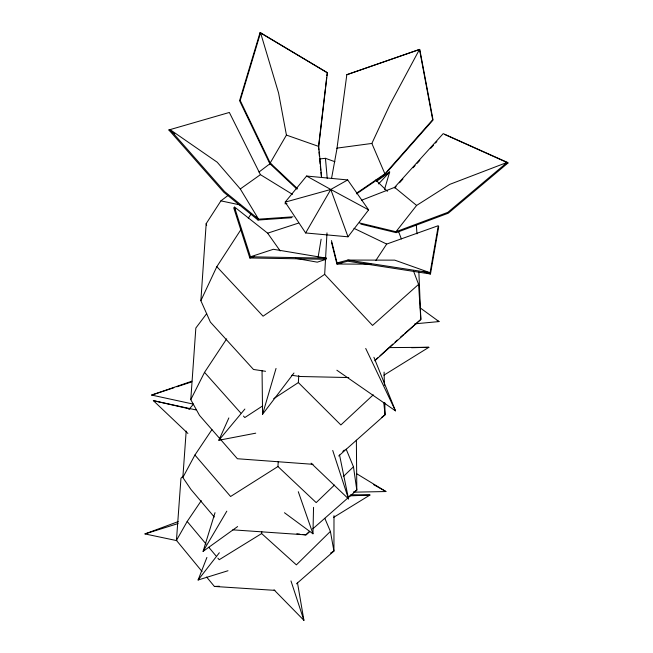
<?xml version="1.0" encoding="UTF-8"?>
<svg xmlns="http://www.w3.org/2000/svg" width="653" height="653" viewBox="0 0 653 653"><rect width="100%" height="100%" fill="white"/><g stroke="black" fill="none" stroke-linecap="round" stroke-linejoin="round"><path stroke-width="0.98" d="M333.993 515.658L333.936 551.099L296.438 583.855M284.463 512.736L312.958 533.779L313.546 507.34M413.561 271.126L418.589 284.382L372.528 325.431L324.68 274.35L326.99 232.892M373.263 394.82L340.874 424.956L298.356 382.576L298.772 375.532M334.458 485.048L316.183 502.606L277.941 466.536L278.251 461.475M324.827 518.343L330.402 531.403L296.38 564.869L261.641 533.558L261.763 531.558M265.567 371.296L253.47 369.459L210.372 322.092L200.863 300.69L206.185 223.644L220.91 200.863L228.199 195.345M219.449 438.212L199.524 415.406L190.782 399.628L195.843 328.026L206.691 313.62M202.071 571.53L176.449 540.39L180.963 478.241L183.069 476.143M214.29 517.021L190.913 489.415L182.848 477.498L186.187 431.07M325.341 88.792L318.501 146.901L318.786 149.929M325.578 86.784L326.639 77.764M326.875 75.764L327.226 72.761L260.033 32.65L239.578 100.725L269.746 163.536L297.025 189.207M321.586 176.596L318.713 146.427L327.398 72.687L260.547 32.74L240.206 100.505L270.203 162.981L297.344 188.546M336.956 148.582L346.833 74.679L419.487 49.416L432.686 119.728L384.903 173.837L356.571 193.166M318.125 257.16L321.129 239.218M331.471 240.582L337.046 262.914L347.82 260.074L430.09 272.725L438.294 225.685L386.698 244.067L375.753 260.612M331.561 242.508L336.915 264.024L347.747 261.2L430.474 273.991L438.718 226.591M331.634 177.959L337.079 148.109L371.859 143.44L390.127 104.211L419.487 49.416M293.964 373.018L262.579 414.263L276.039 368.439M384.511 189.443L389.702 171.951L376.479 181.371M237.627 526.555L203.091 551.385L215.017 512.678M227.995 570.738L198.104 580.003L206.903 557.442M255.731 433.176L218.853 440.253L228.852 417.936M200.863 300.69L216.82 266.677L241.104 229.309M190.782 399.628L204.528 372.373L226.705 338.825M182.848 477.498L194.912 455.043L211.947 429.617M176.449 540.39L187.191 521.469L201.304 500.631M305.645 232.966L330.785 189.46L347.69 179.942L368.61 209.874L348.008 236.81L305.645 232.966L285.173 202.128L306.592 176.041L347.69 179.942M270.203 162.981L286.43 135.089L278.57 92.979L260.547 32.74M203.091 551.385L226.811 511.16M248.279 218.265L251.046 214.021M198.104 580.003L219.335 552.756M359.379 222.91L395.963 231.742L416.606 205.442L449.729 184.375L507.275 162.344L443.216 133.62L394.608 187.37L361.574 200.226M360.856 224.11L396.134 232.656L397.391 231.056M218.853 440.253L244.875 409.056M188.937 409.382L193.5 404.15L151.635 395.065L191.941 381.172M394.771 188.048L396.126 186.546M399.522 182.791L402.917 179.036M413.096 167.78L415.137 165.527M417.169 163.283L419.887 160.279M430.743 148.272L433.461 145.268M435.502 143.015L436.857 141.513M378.601 183.917L389.702 171.951M309.571 531.354L305.93 534.889L232.811 529.844M343.233 476.625L353.469 466.797L346.163 449.158M342.833 451.452L344.319 450.056M375.483 359.901L377.736 357.844M379.997 355.795L392.788 344.147M395.049 342.09L397.31 340.033M374.789 360.783L420.842 319.448L418.867 272.081M338.662 455.998L385.066 414.802L384.788 402.607M309.726 531.55L305.93 534.889L302.91 534.521M312.763 528.873L356.816 490.117L356.367 440.212M400.322 337.315L403.366 334.671M404.884 333.348L420.842 319.448L418.589 284.382M507.275 162.344L447.819 212.364L395.963 231.742M444.562 134.428L508.034 162.94L448.285 213.196L396.134 232.656M381.834 417.267L385.066 414.802L383.793 402.713M258.996 172.025L268.726 164.662L271.762 164.319M292.985 216.82L258.572 219.171L224.575 191.549L169.935 129.523L217.212 162.222L240.296 188.954L260.425 174.661L292.462 194.365M356.546 193.859L385.009 174.449L433.053 120.038L419.773 49.408L346.767 74.76M324.68 274.35L263.061 316.183L216.82 266.677M353.436 492.37L356.816 490.117L353.469 466.797M262.653 405.897L244.81 417.553L243.463 416.051M273.705 398.681L298.356 382.576M277.941 466.536L230.591 496.5L194.912 455.043M383.874 375.206L428.882 347.29L389.351 347.6M261.641 533.558L219.204 559.719L217.898 558.16M333.699 517.323L369.973 495.023L350.677 494.688M330.622 553.026L333.936 551.099L330.402 531.403M504.247 164.385L508.034 162.94M176.832 540.635L144.966 533.925L178.22 521.6M235.284 208.96L233.684 207.703L249.821 257.976L254.629 256.384M323.684 259.029L326.32 258.155L273.37 249.283L250.466 256.792L234.386 206.887L267.64 233.178L280.194 250.94M151.635 395.065L173.886 387.76M176.792 386.805L191.305 382.038M267.64 233.178L298.348 223.155M144.966 533.925L178.049 523.567M291.613 217.71L258.041 220.037L223.832 192.276L168.89 129.947L229.35 112.463L260.425 174.661M285.173 202.128L330.785 189.46L368.61 209.874M284.928 203.793L286.928 203.507M319.366 158.989L325.447 158.312L334.899 161.715M414.769 323.839L439.028 321.578L420.181 307.881M349.624 495.864L369.973 495.023M206.609 577.023L214.388 586.443L219.351 586.247M411.553 347.723L428.882 347.29M353.412 492.174L385.931 491.538L356.546 473.637M347.82 260.074L394.73 260.139L430.09 272.725M337.046 262.914L342.058 262.939M336.915 264.024L371.149 264.187M249.821 257.976L326.133 259.274L317.301 262.163L295.507 258.327M250.466 256.792L326.32 258.155M348.775 377.556L299.841 376.487L291.777 375.263M214.388 586.443L274.905 590.361M313.04 464.316L237.39 458.741L220.779 439.73M296.854 533.795L299.882 534.162M220.91 200.863L240.337 204.985M187.893 433.445L153.365 400.648L195.949 409.921M153.365 400.648L189.941 408.966M286.43 135.089L318.713 146.427M422.989 271.305L430.474 273.991M353.991 228.338L386.698 244.067M437.216 320.647L439.028 321.578M306.592 176.041L330.785 189.46L348.008 236.81M373.565 484.599L385.931 491.538M168.89 129.947L174.726 133.979M336.858 370.218L395.481 410.859L373.916 357.273M394.608 187.37L416.606 205.442M311.097 463.157L348.522 498.908L339.544 454.994M375.728 179.975L387.409 191.305M274.031 589.855L303.914 620.35L297.409 582.337M204.528 372.373L240.777 413.039M187.191 521.469L206.136 544.112M208.748 547.23L215.939 555.817M240.296 188.954L258.572 219.171M255.943 216.559L258.041 220.037M365.721 348.457L395.481 410.859M371.859 143.44L384.903 173.837M398.485 231.374L401.358 238.941M298.29 491.701L312.958 533.779M290.977 580.917L303.914 620.35M332.728 450.456L348.522 498.908M260.033 32.65L260.62 34.601M206.185 223.644L206.642 225.595M318.982 151.945L319.366 155.985M319.652 159.014L320.133 164.066M320.329 166.091L320.713 170.123M320.901 172.147L321.292 176.188M325.447 158.312L327.243 178.408M416.32 224.901L416.981 233.88M384.095 372.112L384.397 385.327M262.049 370.553L262.579 414.263"/></g></svg>
